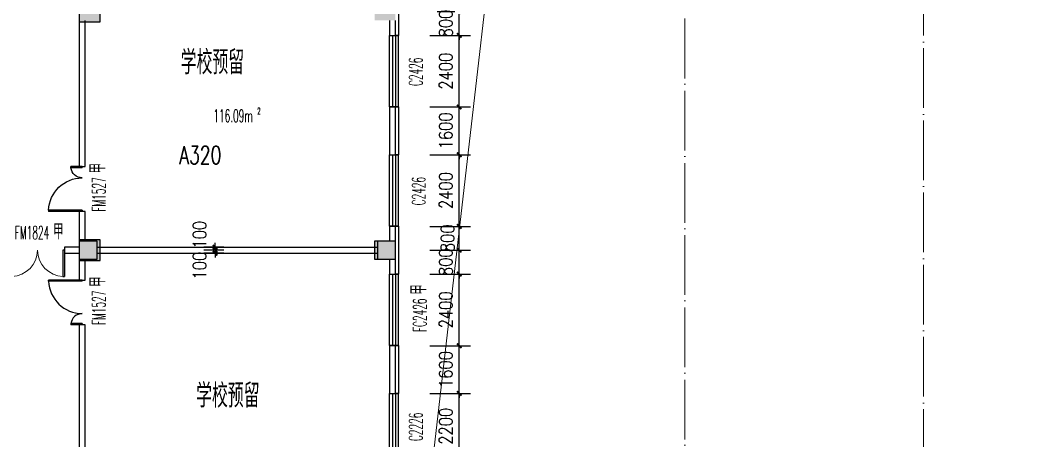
# Model space of a CAD drawing. Extents: x 1417642 to 3570900, y 124798 to 1191112.
# Drawn here: x 1455139 to 1489407, y 423415 to 437495 of the extents above; entities that cross this region are included whole.
import ezdxf

# ---------------------------------------------------------------- set-up
doc = ezdxf.new("R2010")
doc.units = 0
doc.header["$LTSCALE"] = 1000
doc.header["$MEASUREMENT"] = 0
doc.linetypes.add('DOTE', pattern=[2.42, 2, -0.2, 0.02, -0.2])
doc.layers.get('0').update_dxf_attribs({"linetype": 'CONTINUOUS'})
doc.layers.get('Defpoints').update_dxf_attribs({"linetype": 'CONTINUOUS'})
for name, color, linetype in [('colu', 2, 'CONTINUOUS'), ('COLUMN', 9, 'CONTINUOUS'), ('DOTE', 1, 'DOTE'), ('PUB_DIM', 3, 'CONTINUOUS'), ('PUB_HATCH', 8, 'CONTINUOUS'), ('PUB_TEXT', 40, 'CONTINUOUS'), ('SPACE', 7, 'CONTINUOUS'), ('STAIR', 2, 'CONTINUOUS'), ('SURFACE', 6, 'CONTINUOUS'), ('tiaozheng', 20, 'CONTINUOUS'), ('WALL', 4, 'CONTINUOUS'), ('WINDOW', 2, 'CONTINUOUS'), ('WINDOW_TEXT', 7, 'CONTINUOUS'), ('填充', 252, 'CONTINUOUS'), ('柱填充', 8, 'CONTINUOUS')]:
    doc.layers.add(name, color=color, linetype=linetype)
doc.styles.add('_TCH_SPACE', font='ROMANS', dxfattribs={"width": 0.7, "height": 5, "bigfont": 'Z'})
doc.styles.add('_TCH_WINDOW', font='ROMANS.shx', dxfattribs={"width": 0.7, "height": 400, "bigfont": 'Z.shx'})
doc.styles.add('DIM_FONT', font='SIMPLEX.shx', dxfattribs={"width": 0.8})
doc.styles.add('Z', font='ROMANS', dxfattribs={"width": 0.7, "bigfont": 'Z'})
doc.dimstyles.new('DIMN150', dxfattribs={"dimscale": 1.5, "dimtxt": 300, "dimasz": 100, "dimexe": 250, "dimexo": 300, "dimgap": 150, "dimtad": 1, "dimdec": 0, "dimzin": 0, "dimdsep": 46, "dimtxsty": 'DIM_FONT', "dimblk": 'ARCHTICK', "dimcen": 0.09, "dimdle": 1.5, "dimclrt": 7, "dimazin": 2, "dimtfac": 1, "dimtdec": 0, "dimtix": 1, "dimtmove": 2, "dimatfit": 3, "dimldrblk": 'ARCHTICK', "dimfxl": 1, "dimtolj": 1, "dimtzin": 0, "dimarcsym": 0})

# ---------------------------------------------------------------- blocks, each defined once
blk = doc.blocks.new('896')
at = {"layer": '柱填充'}
h = blk.add_hatch(color=256, dxfattribs=at)
h.paths.add_polyline_path([(1580873, 568265), (1580873, 568965), (1580273, 568965), (1580273, 568265)])
h.paths.add_polyline_path([(1572873, 568265), (1572873, 568965), (1572273, 568965), (1572273, 568265)])
h.paths.add_polyline_path([(1564873, 568265), (1564873, 568965), (1564273, 568965), (1564273, 568265)])
h.paths.add_polyline_path([(1556873, 568265), (1556873, 568965), (1556273, 568965), (1556273, 568265)])
h.paths.add_polyline_path([(1546873, 568265), (1546873, 568965), (1546273, 568965), (1546273, 568265)])
h.paths.add_polyline_path([(1536873, 568265), (1536873, 568965), (1536273, 568965), (1536273, 568265)])
h.paths.add_polyline_path([(1533273, 568265), (1533273, 568965), (1532673, 568965), (1532673, 568265)])
h.paths.add_polyline_path([(1523273, 568365), (1523273, 568965), (1522673, 568965), (1522673, 568365)])
h.paths.add_polyline_path([(1590123, 558965), (1589423, 558965), (1589423, 558365), (1590123, 558365)])
h.paths.add_polyline_path([(1580923, 558365), (1580923, 559065), (1580223, 559065), (1580223, 558365)])
h.paths.add_polyline_path([(1572923, 558365), (1572923, 559065), (1572223, 559065), (1572223, 558365)])
h.paths.add_polyline_path([(1564923, 558365), (1564923, 559065), (1564223, 559065), (1564223, 558365)])
h.paths.add_polyline_path([(1556923, 558365), (1556923, 559065), (1556223, 559065), (1556223, 558365)])
h.paths.add_polyline_path([(1546923, 558365), (1546923, 559065), (1546223, 559065), (1546223, 558365)])
h.paths.add_polyline_path([(1536873, 558365), (1536873, 558965), (1536273, 558965), (1536273, 558365)])
h.paths.add_polyline_path([(1533273, 558365), (1533273, 558965), (1532673, 558965), (1532673, 558365)])
h.paths.add_polyline_path([(1523372, 558965), (1522672, 558965), (1522672, 558365), (1523372, 558365)])
h.paths.add_polyline_path([(1590123, 554765), (1590123, 555365), (1589523, 555365), (1589523, 554765)])
h.paths.add_polyline_path([(1580873, 554765), (1580873, 555365), (1580273, 555365), (1580273, 554765)])
h.paths.add_polyline_path([(1572873, 554765), (1572873, 555365), (1572273, 555365), (1572273, 554765)])
h.paths.add_polyline_path([(1564873, 554765), (1564873, 555365), (1564273, 555365), (1564273, 554765)])
h.paths.add_polyline_path([(1556873, 554765), (1556873, 555365), (1556273, 555365), (1556273, 554765)])
h.paths.add_polyline_path([(1546873, 554765), (1546873, 555365), (1546273, 555365), (1546273, 554765)])
h.paths.add_polyline_path([(1536873, 554765), (1536873, 555365), (1536273, 555365), (1536273, 554765)])
h.paths.add_polyline_path([(1533273, 554765), (1533273, 555365), (1532673, 555365), (1532673, 554765)])
h.paths.add_polyline_path([(1523372, 555365), (1522672, 555365), (1522672, 554765), (1523372, 554765)])
h.paths.add_polyline_path([(1590123, 546765), (1590123, 547365), (1589523, 547365), (1589523, 546765)])
h.paths.add_polyline_path([(1580873, 546765), (1580873, 547365), (1580273, 547365), (1580273, 546765)])
h.paths.add_polyline_path([(1572873, 546765), (1572873, 547365), (1572273, 547365), (1572273, 546765)])
h.paths.add_polyline_path([(1564873, 546765), (1564873, 547365), (1564273, 547365), (1564273, 546765)])
h.paths.add_polyline_path([(1556873, 546765), (1556873, 547365), (1556273, 547365), (1556273, 546765)])
h.paths.add_polyline_path([(1546873, 546715), (1546873, 547415), (1546173, 547415), (1546173, 546715)])
h.paths.add_polyline_path([(1536973, 546715), (1536973, 547415), (1536273, 547415), (1536273, 546715)])
h.paths.add_polyline_path([(1533273, 546715), (1533273, 547415), (1532573, 547415), (1532573, 546715)])
h.paths.add_polyline_path([(1523372, 547365), (1522672, 547365), (1522672, 546765), (1523372, 546765)])
h.paths.add_polyline_path([(1546873, 539365), (1546173, 539365), (1546173, 538765), (1546873, 538765)])
h.paths.add_polyline_path([(1536973, 538715), (1536973, 539415), (1536273, 539415), (1536273, 538715)])
h.paths.add_polyline_path([(1533273, 538715), (1533273, 539415), (1532573, 539415), (1532573, 538715)])
h.paths.add_polyline_path([(1523372, 539365), (1522672, 539365), (1522672, 538765), (1523372, 538765)])
h.paths.add_polyline_path([(1546873, 531365), (1546173, 531365), (1546173, 530765), (1546873, 530765)])
h.paths.add_polyline_path([(1536973, 530715), (1536973, 531415), (1536273, 531415), (1536273, 530715)])
h.paths.add_polyline_path([(1533273, 530715), (1533273, 531415), (1532573, 531415), (1532573, 530715)])
h.paths.add_polyline_path([(1523372, 531365), (1522672, 531365), (1522672, 530765), (1523372, 530765)])
h.paths.add_polyline_path([(1546873, 523365), (1546173, 523365), (1546173, 522765), (1546873, 522765)])
h.paths.add_polyline_path([(1536973, 522715), (1536973, 523415), (1536273, 523415), (1536273, 522715)])
h.paths.add_polyline_path([(1533273, 522715), (1533273, 523415), (1532573, 523415), (1532573, 522715)])
h.paths.add_polyline_path([(1523372, 523365), (1522672, 523365), (1522672, 522765), (1523372, 522765)])
h.paths.add_polyline_path([(1546873, 515365), (1546173, 515365), (1546173, 514765), (1546873, 514765)])
h.paths.add_polyline_path([(1536973, 514715), (1536973, 515415), (1536273, 515415), (1536273, 514715)])
h.paths.add_polyline_path([(1533273, 514715), (1533273, 515415), (1532573, 515415), (1532573, 514715)])
h.paths.add_polyline_path([(1523372, 515365), (1522672, 515365), (1522672, 514765), (1523372, 514765)])
h.paths.add_polyline_path([(1546873, 507365), (1546173, 507365), (1546173, 506765), (1546873, 506765)])
h.paths.add_polyline_path([(1536973, 506715), (1536973, 507415), (1536273, 507415), (1536273, 506715)])
h.paths.add_polyline_path([(1533273, 506715), (1533273, 507415), (1532573, 507415), (1532573, 506715)])
h.paths.add_polyline_path([(1523372, 507365), (1522672, 507365), (1522672, 506765), (1523372, 506765)])
h.paths.add_polyline_path([(1546873, 499365), (1546173, 499365), (1546173, 498765), (1546873, 498765)])
h.paths.add_polyline_path([(1536973, 498715), (1536973, 499415), (1536273, 499415), (1536273, 498715)])
h.paths.add_polyline_path([(1533273, 498715), (1533273, 499415), (1532573, 499415), (1532573, 498715)])
h.paths.add_polyline_path([(1523372, 499365), (1522672, 499365), (1522672, 498765), (1523372, 498765)])
h.paths.add_polyline_path([(1546873, 490765), (1546873, 491365), (1546273, 491365), (1546273, 490765)])
h.paths.add_polyline_path([(1536873, 490765), (1536873, 491365), (1536273, 491365), (1536273, 490765)])
h.paths.add_polyline_path([(1533273, 490765), (1533273, 491365), (1532673, 491365), (1532673, 490765)])
h.paths.add_polyline_path([(1523273, 490765), (1523273, 491365), (1522673, 491365), (1522673, 490765)])
at = {"layer": 'colu'}
for points in [[(1536973, 514715), (1536973, 515415), (1536273, 515415), (1536273, 514715)], [(1536973, 506715), (1536973, 507415), (1536273, 507415), (1536273, 506715)], [(1546873, 507365), (1546173, 507365), (1546173, 506765), (1546873, 506765)]]:
    blk.add_lwpolyline(points, close=True, dxfattribs=at)
blk = doc.blocks.new('_ArchTick')
at = {"color": 0, "linetype": 'ByBlock', "const_width": 0.4}
blk.add_lwpolyline([(-0.5, -0.5), (0.5, 0.5)], dxfattribs=at)
blk = doc.blocks.new('*D1560')
at = {"layer": 'Defpoints', "color": 0}
for p in [(1461663, 429795), (1462410, 429795), (1462410, 429695)]:
    blk.add_point(p, dxfattribs=at)
at = {"layer": 'PUB_DIM', "color": 0, "lineweight": -2}
for p, q in [((1461960, 429795), (1461288, 429795)), ((1461663, 429795), (1461663, 429945)), ((1461663, 429695), (1461663, 429795)), ((1461960, 429695), (1461288, 429695)), ((1461663, 429695), (1461663, 429545))]:
    blk.add_line(p, q, dxfattribs=at)
at = {"layer": 'PUB_DIM', "color": 0, "lineweight": -2, "xscale": 150, "yscale": 150, "zscale": 150}
for p, rotation in [((1461663, 429795), 270), ((1461663, 429695), 90)]:
    blk.add_blockref('_ArchTick', p, dxfattribs=dict(at, rotation=rotation))
at = {"layer": 'PUB_DIM', "color": 7, "insert": (1461146, 429278), "char_height": 450, "attachment_point": 5, "rotation": 90, "style": 'DIM_FONT'}
blk.add_mtext('\\A1;100', dxfattribs=at)
blk = doc.blocks.new('*D1561')
at = {"layer": 'Defpoints', "color": 0}
for p in [(1461663, 429895), (1462410, 429895), (1462410, 429795)]:
    blk.add_point(p, dxfattribs=at)
at = {"layer": 'PUB_DIM', "color": 0, "lineweight": -2}
for p, q in [((1461960, 429895), (1461288, 429895)), ((1461960, 429795), (1461288, 429795)), ((1461663, 429895), (1461663, 430045)), ((1461663, 429795), (1461663, 429895)), ((1461663, 429795), (1461663, 429645))]:
    blk.add_line(p, q, dxfattribs=at)
at = {"layer": 'PUB_DIM', "color": 0, "lineweight": -2, "xscale": 150, "yscale": 150, "zscale": 150}
for p, rotation in [((1461663, 429895), 270), ((1461663, 429795), 90)]:
    blk.add_blockref('_ArchTick', p, dxfattribs=dict(at, rotation=rotation))
at = {"layer": 'PUB_DIM', "color": 7, "insert": (1461146, 430313), "char_height": 450, "attachment_point": 5, "rotation": 90, "style": 'DIM_FONT'}
blk.add_mtext('\\A1;100', dxfattribs=at)
blk = doc.blocks.new('*D1972')
at = {"layer": 'Defpoints', "color": 0}
for p in [(1468409, 424995), (1469849, 424995), (1468409, 422795)]:
    blk.add_point(p, dxfattribs=at)
at = {"layer": 'PUB_DIM', "color": 0, "lineweight": -2}
for p, q in [((1468859, 424995), (1470224, 424995)), ((1469849, 422793), (1469849, 424998)), ((1468859, 422795), (1470224, 422795))]:
    blk.add_line(p, q, dxfattribs=at)
at = {"layer": 'PUB_DIM', "color": 0, "lineweight": -2, "xscale": 150, "yscale": 150, "zscale": 150}
for p, rotation in [((1469849, 424995), 90), ((1469849, 422795), 270)]:
    blk.add_blockref('_ArchTick', p, dxfattribs=dict(at, rotation=rotation))
at = {"layer": 'PUB_DIM', "color": 7, "insert": (1469399, 423895), "char_height": 450, "attachment_point": 5, "rotation": 90, "style": 'DIM_FONT'}
blk.add_mtext('\\A1;2200', dxfattribs=at)
blk = doc.blocks.new('*D1973')
at = {"layer": 'Defpoints', "color": 0}
for p in [(1468409, 426595), (1469849, 426595), (1468409, 424995)]:
    blk.add_point(p, dxfattribs=at)
at = {"layer": 'PUB_DIM', "color": 0, "lineweight": -2}
for p, q in [((1469849, 426595), (1469849, 426745)), ((1468859, 426595), (1470224, 426595)), ((1469849, 424995), (1469849, 426595)), ((1468859, 424995), (1470224, 424995)), ((1469849, 424995), (1469849, 424845))]:
    blk.add_line(p, q, dxfattribs=at)
at = {"layer": 'PUB_DIM', "color": 0, "lineweight": -2, "xscale": 150, "yscale": 150, "zscale": 150}
for p, rotation in [((1469849, 426595), 270), ((1469849, 424995), 90)]:
    blk.add_blockref('_ArchTick', p, dxfattribs=dict(at, rotation=rotation))
at = {"layer": 'PUB_DIM', "color": 7, "insert": (1469399, 425795), "char_height": 450, "attachment_point": 5, "rotation": 90, "style": 'DIM_FONT'}
blk.add_mtext('\\A1;1600', dxfattribs=at)
blk = doc.blocks.new('*D1974')
at = {"layer": 'Defpoints', "color": 0}
for p in [(1468409, 428995), (1469849, 428995), (1468409, 426595)]:
    blk.add_point(p, dxfattribs=at)
at = {"layer": 'PUB_DIM', "color": 0, "lineweight": -2}
for p, q in [((1468859, 428995), (1470224, 428995)), ((1469849, 426593), (1469849, 428998)), ((1468859, 426595), (1470224, 426595))]:
    blk.add_line(p, q, dxfattribs=at)
at = {"layer": 'PUB_DIM', "color": 0, "lineweight": -2, "xscale": 150, "yscale": 150, "zscale": 150}
for p, rotation in [((1469849, 428995), 90), ((1469849, 426595), 270)]:
    blk.add_blockref('_ArchTick', p, dxfattribs=dict(at, rotation=rotation))
at = {"layer": 'PUB_DIM', "color": 7, "insert": (1469399, 427795), "char_height": 450, "attachment_point": 5, "rotation": 90, "style": 'DIM_FONT'}
blk.add_mtext('\\A1;2400', dxfattribs=at)
blk = doc.blocks.new('*D1975')
at = {"layer": 'Defpoints', "color": 0}
for p in [(1468409, 429795), (1469849, 429795), (1468409, 428995)]:
    blk.add_point(p, dxfattribs=at)
at = {"layer": 'PUB_DIM', "color": 0, "lineweight": -2}
for p, q in [((1468859, 429795), (1470224, 429795)), ((1469849, 429795), (1469849, 429945)), ((1469849, 428995), (1469849, 429795)), ((1468859, 428995), (1470224, 428995)), ((1469849, 428995), (1469849, 428845))]:
    blk.add_line(p, q, dxfattribs=at)
at = {"layer": 'PUB_DIM', "color": 0, "lineweight": -2, "xscale": 150, "yscale": 150, "zscale": 150}
for p, rotation in [((1469849, 429795), 270), ((1469849, 428995), 90)]:
    blk.add_blockref('_ArchTick', p, dxfattribs=dict(at, rotation=rotation))
at = {"layer": 'PUB_DIM', "color": 7, "insert": (1469399, 429395), "char_height": 450, "attachment_point": 5, "rotation": 90, "style": 'DIM_FONT'}
blk.add_mtext('\\A1;800', dxfattribs=at)
blk = doc.blocks.new('*D1976')
at = {"layer": 'Defpoints', "color": 0}
for p in [(1468409, 430595), (1469849, 430595), (1468409, 429795)]:
    blk.add_point(p, dxfattribs=at)
at = {"layer": 'PUB_DIM', "color": 0, "lineweight": -2}
for p, q in [((1468859, 430595), (1470224, 430595)), ((1469849, 429793), (1469849, 430598)), ((1468859, 429795), (1470224, 429795))]:
    blk.add_line(p, q, dxfattribs=at)
at = {"layer": 'PUB_DIM', "color": 0, "lineweight": -2, "xscale": 150, "yscale": 150, "zscale": 150}
for p, rotation in [((1469849, 430595), 90), ((1469849, 429795), 270)]:
    blk.add_blockref('_ArchTick', p, dxfattribs=dict(at, rotation=rotation))
at = {"layer": 'PUB_DIM', "color": 7, "insert": (1469460, 430195), "char_height": 450, "attachment_point": 5, "rotation": 90, "style": 'DIM_FONT'}
blk.add_mtext('\\A1;800', dxfattribs=at)
blk = doc.blocks.new('*D1977')
at = {"layer": 'Defpoints', "color": 0}
for p in [(1468409, 432995), (1469849, 432995), (1468409, 430595)]:
    blk.add_point(p, dxfattribs=at)
at = {"layer": 'PUB_DIM', "color": 0, "lineweight": -2}
for p, q in [((1468859, 432995), (1470224, 432995)), ((1469849, 430593), (1469849, 432998)), ((1468859, 430595), (1470224, 430595))]:
    blk.add_line(p, q, dxfattribs=at)
at = {"layer": 'PUB_DIM', "color": 0, "lineweight": -2, "xscale": 150, "yscale": 150, "zscale": 150}
for p, rotation in [((1469849, 432995), 90), ((1469849, 430595), 270)]:
    blk.add_blockref('_ArchTick', p, dxfattribs=dict(at, rotation=rotation))
at = {"layer": 'PUB_DIM', "color": 7, "insert": (1469399, 431795), "char_height": 450, "attachment_point": 5, "rotation": 90, "style": 'DIM_FONT'}
blk.add_mtext('\\A1;2400', dxfattribs=at)
blk = doc.blocks.new('*D1978')
at = {"layer": 'Defpoints', "color": 0}
for p in [(1468409, 434595), (1469849, 434595), (1468409, 432995)]:
    blk.add_point(p, dxfattribs=at)
at = {"layer": 'PUB_DIM', "color": 0, "lineweight": -2}
for p, q in [((1468859, 434595), (1470224, 434595)), ((1469849, 434595), (1469849, 434745)), ((1469849, 432995), (1469849, 434595)), ((1468859, 432995), (1470224, 432995)), ((1469849, 432995), (1469849, 432845))]:
    blk.add_line(p, q, dxfattribs=at)
at = {"layer": 'PUB_DIM', "color": 0, "lineweight": -2, "xscale": 150, "yscale": 150, "zscale": 150}
for p, rotation in [((1469849, 434595), 270), ((1469849, 432995), 90)]:
    blk.add_blockref('_ArchTick', p, dxfattribs=dict(at, rotation=rotation))
at = {"layer": 'PUB_DIM', "color": 7, "insert": (1469399, 433795), "char_height": 450, "attachment_point": 5, "rotation": 90, "style": 'DIM_FONT'}
blk.add_mtext('\\A1;1600', dxfattribs=at)
blk = doc.blocks.new('*D1979')
at = {"layer": 'Defpoints', "color": 0}
for p in [(1468409, 436995), (1469849, 436995), (1468409, 434595)]:
    blk.add_point(p, dxfattribs=at)
at = {"layer": 'PUB_DIM', "color": 0, "lineweight": -2}
for p, q in [((1468859, 436995), (1470224, 436995)), ((1469849, 434593), (1469849, 436998)), ((1468859, 434595), (1470224, 434595))]:
    blk.add_line(p, q, dxfattribs=at)
at = {"layer": 'PUB_DIM', "color": 0, "lineweight": -2, "xscale": 150, "yscale": 150, "zscale": 150}
for p, rotation in [((1469849, 436995), 90), ((1469849, 434595), 270)]:
    blk.add_blockref('_ArchTick', p, dxfattribs=dict(at, rotation=rotation))
at = {"layer": 'PUB_DIM', "color": 7, "insert": (1469399, 435795), "char_height": 450, "attachment_point": 5, "rotation": 90, "style": 'DIM_FONT'}
blk.add_mtext('\\A1;2400', dxfattribs=at)
blk = doc.blocks.new('*D1980')
at = {"layer": 'Defpoints', "color": 0}
for p in [(1468409, 437795), (1469849, 437795), (1468409, 436995)]:
    blk.add_point(p, dxfattribs=at)
at = {"layer": 'PUB_DIM', "color": 0, "lineweight": -2}
for p, q in [((1468859, 437795), (1470224, 437795)), ((1469849, 437795), (1469849, 437945)), ((1469849, 436995), (1469849, 437795)), ((1468859, 436995), (1470224, 436995)), ((1469849, 436995), (1469849, 436845))]:
    blk.add_line(p, q, dxfattribs=at)
at = {"layer": 'PUB_DIM', "color": 0, "lineweight": -2, "xscale": 150, "yscale": 150, "zscale": 150}
for p, rotation in [((1469849, 437795), 270), ((1469849, 436995), 90)]:
    blk.add_blockref('_ArchTick', p, dxfattribs=dict(at, rotation=rotation))
at = {"layer": 'PUB_DIM', "color": 7, "insert": (1469399, 437395), "char_height": 450, "attachment_point": 5, "rotation": 90, "style": 'DIM_FONT'}
blk.add_mtext('\\A1;800', dxfattribs=at)
blk = doc.blocks.new('_FZH')
blk.add_lwpolyline([(-0.5, -0.5), (0.5, -0.5), (0.5, 0.5), (-0.5, 0.5)], close=True)
at = {"layer": 'PUB_HATCH'}
blk.add_solid([(-0.5, -0.5), (0.5, -0.5), (-0.5, 0.5), (0.5, 0.5)], dxfattribs=at)
blk = doc.blocks.new('$TCHSYS$WIN2D')
for p, q in [((-0.5, 0.5), (0.5, 0.5)), ((-0.5, 0.5), (-0.5, -0.5)), ((0.5, 0.5), (0.5, -0.5)), ((0.5, 0.167), (-0.5, 0.167)), ((0.5, -0.167), (-0.5, -0.167)), ((-0.5, -0.5), (0.5, -0.5))]:
    blk.add_line(p, q)
blk = doc.blocks.new('$DorLib2D$00000225')
at = {"color": 0}
for p, q in [((0.475, -0.001), (0.475, 0.752)), ((0.475, 0.752), (0.5, 0.752)), ((0.5, -0.001), (0.5, 0.752)), ((-0.5, 0), (-0.5, 0.252)), ((-0.475, 0.252), (-0.5, 0.252)), ((-0.475, 0), (-0.475, 0.252)), ((-0.475, 0), (-0.5, 0)), ((0.475, -0.001), (0.5, -0.001))]:
    blk.add_line(p, q, dxfattribs=at)
for centre, radius, start, end in [((0.505, -0.002), 0.755, 92.2493, 179.7238), ((-0.501, 0.003), 0.251, 359.7899, 84.0974)]:
    blk.add_arc(centre, radius, start, end, dxfattribs=at)
blk = doc.blocks.new('$DorLib2D$00000002')
for p, q in [((-0.5, 0), (-0.5, 0.4875)), ((-0.475, 0.4875), (-0.5, 0.4875)), ((-0.475, 0), (-0.475, 0.4875)), ((0.475, 0), (0.475, 0.4875)), ((0.475, 0.4875), (0.5, 0.4875)), ((0.5, 0), (0.5, 0.4875)), ((-0.5, 0), (-0.475, 0)), ((0.5, 0), (0.475, 0))]:
    blk.add_line(p, q)
at = {"lineweight": 13}
for centre, start, end in [((-0.4875, 0), 0, 88.53072), ((0.4875, 0), 91.46928, 180)]:
    blk.add_arc(centre, 0.4875, start, end, dxfattribs=at)

msp = doc.modelspace()

# ---------------------------------------------------------------- linework, layer by layer
at = {"layer": 'DOTE', "lineweight": 0}
msp.add_line((1485410.3, 412787.5), (1485410.3, 496674.8), dxfattribs=at)
msp.add_line((1485410.3, 412787.5), (1485410.3, 496674.8), dxfattribs=at)
msp.add_lwpolyline([(1477410.3, 495635.3), (1477410.3, 385594.9)], dxfattribs=at)
at = {"layer": 'STAIR', "lineweight": 0}
msp.add_lwpolyline([(1467810.8, 412795.5), (1473366, 460995.5), (1511010.3, 469395.5)], dxfattribs=at)
at = {"layer": 'SURFACE'}
for p, q in [((1467810.3, 437795.5), (1467810.3, 436995.5)), ((1467810.3, 436995.5), (1467710.3, 436995.5)), ((1467810.3, 434595.5), (1467710.3, 434595.5)), ((1467810.3, 434595.5), (1467810.3, 432995.5)), ((1467810.3, 432995.5), (1467710.3, 432995.5)), ((1467810.3, 430595.5), (1467710.3, 430595.5)), ((1467810.3, 430595.5), (1467810.3, 429795.5)), ((1467810.3, 429795.5), (1467810.3, 428995.5)), ((1467810.3, 428995.5), (1467710.3, 428995.5)), ((1467810.3, 426595.5), (1467710.3, 426595.5)), ((1467810.3, 426595.5), (1467810.3, 424995.5)), ((1467810.3, 424995.5), (1467710.3, 424995.5))]:
    msp.add_line(p, q, dxfattribs=at)
at = {"layer": 'WALL'}
for p, q in [((1457110.3, 437495.5), (1457110.3, 432595.5)), ((1457310.3, 432595.5), (1457310.3, 437495.5)), ((1467510.3, 437495.5), (1467510.3, 436995.5)), ((1467710.3, 436995.5), (1467710.3, 437495.5)), ((1467510.3, 436995.5), (1467710.3, 436995.5)), ((1467510.3, 434595.5), (1467510.3, 432995.5)), ((1467710.3, 434595.5), (1467510.3, 434595.5)), ((1467710.3, 432995.5), (1467710.3, 434595.5)), ((1467510.3, 432995.5), (1467710.3, 432995.5)), ((1457110.3, 432595.5), (1457310.3, 432595.5)), ((1457310.3, 431095.5), (1457110.3, 431095.5)), ((1457110.3, 431095.5), (1457110.3, 430095.5)), ((1457310.3, 430095.5), (1457310.3, 431095.5)), ((1467710.3, 430595.5), (1467510.3, 430595.5)), ((1467510.3, 430595.5), (1467510.3, 430095.5)), ((1467710.3, 430095.5), (1467710.3, 430595.5)), ((1457110.3, 429895.5), (1456610.3, 429895.5)), ((1456610.3, 429895.5), (1456610.3, 429695.5)), ((1457710.3, 429895.5), (1467110.3, 429895.5)), ((1456610.3, 429695.5), (1457110.3, 429695.5)), ((1457110.3, 429495.5), (1457110.3, 428795.5)), ((1457310.3, 428795.5), (1457310.3, 429495.5)), ((1457710.3, 429695.5), (1467110.3, 429695.5)), ((1467510.3, 429495.5), (1467510.3, 428995.5)), ((1467710.3, 428995.5), (1467710.3, 429495.5)), ((1457110.3, 428795.5), (1457310.3, 428795.5)), ((1467510.3, 428995.5), (1467710.3, 428995.5)), ((1457310.3, 427295.5), (1457110.3, 427295.5)), ((1457110.3, 427295.5), (1457110.3, 422895.5)), ((1457310.3, 422995.5), (1457310.3, 427295.5)), ((1467510.3, 426595.5), (1467510.3, 424995.5)), ((1467710.3, 426595.5), (1467510.3, 426595.5)), ((1467710.3, 424995.5), (1467710.3, 426595.5)), ((1467510.3, 424995.5), (1467710.3, 424995.5))]:
    msp.add_line(p, q, dxfattribs=at)

# ---------------------------------------------------------------- block references
at = {"layer": 'COLUMN', "lineweight": 0, "xscale": 600, "yscale": 600, "zscale": 600}
for p in [(1457410.3, 429795.5), (1467410.3, 429795.5)]:
    msp.add_blockref('_FZH', p, dxfattribs=at)
at = {"layer": 'tiaozheng'}
msp.add_blockref('896', (-79162.5, -77269.7), dxfattribs=at)
at = {"layer": 'WINDOW', "color": 2}
ref = msp.add_blockref('$TCHSYS$WIN2D', (1467660.3, 435795.5), dxfattribs=dict(at, xscale=-2400, yscale=-300, zscale=-2400, rotation=270))
ref.add_attrib('A', 'C2426', (1468613.2, 435296.7), dxfattribs={"layer": 'WINDOW_TEXT', "color": 2, "height": 446.25, "rotation": 90, "style": '_TCH_WINDOW', "width": 0.494118})
ref = msp.add_blockref('$TCHSYS$WIN2D', (1467660.3, 431795.5), dxfattribs=dict(at, xscale=-2400, yscale=-300, zscale=-2400, rotation=270))
ref.add_attrib('A', 'C2426', (1468713.2, 431296.7), dxfattribs={"layer": 'WINDOW_TEXT', "color": 2, "height": 446.25, "rotation": 90, "style": '_TCH_WINDOW', "width": 0.494118})
at = {"layer": 'WINDOW', "lineweight": 0}
for name, p, xscale, yscale, zscale, rotation in [('$DorLib2D$00000225', (1457210.3, 431845.5), -1500, 1500, -1500, 90), ('$DorLib2D$00000002', (1455710.3, 429795.5), -1800, 1800, -1800, 180), ('$DorLib2D$00000225', (1457210.3, 428045.5), 1500, 1500, 1500, 90)]:
    msp.add_blockref(name, p, dxfattribs=dict(at, xscale=xscale, yscale=yscale, zscale=zscale, rotation=rotation))
at = {"layer": 'WINDOW', "color": 2, "xscale": -2400, "yscale": -300, "zscale": -2400, "rotation": 270}
msp.add_blockref('$TCHSYS$WIN2D', (1467660.3, 427795.5), dxfattribs=at)
at = {"layer": 'WINDOW', "color": 2}
ref = msp.add_blockref('$TCHSYS$WIN2D', (1467660.3, 423895.5), dxfattribs=dict(at, xscale=-2200, yscale=-300, zscale=-2200, rotation=270))
ref.add_attrib('A', 'C2226', (1468613.2, 423396.7), dxfattribs={"layer": 'WINDOW_TEXT', "color": 2, "height": 446.25, "rotation": 90, "style": '_TCH_WINDOW', "width": 0.494118})

# ---------------------------------------------------------------- texts
at = {"layer": 'PUB_TEXT', "color": 1, "lineweight": 60, "style": 'Z', "width": 0.7}
msp.add_text('A320', height=600, dxfattribs=at).set_placement((1460469.2, 432683.4))
at = {"layer": 'SPACE', "style": '_TCH_SPACE', "width": 0.525}
for s, height, p in [('2', 210, (1463077.5, 434352.3)), ('116.09m', 420, (1461607.5, 434089.8))]:
    msp.add_text(s, height=height, dxfattribs=at).set_placement(p)
at = {"layer": 'WINDOW_TEXT', "style": '_TCH_WINDOW'}
for s, height, width, p in [('甲', 525, 0.7, (1457985.3, 432367.3)), ('FM1527', 446.25, 0.494118, (1457985.3, 431086.3)), ('甲', 525, 0.7, (1457985.3, 428567.3)), ('FM1527', 446.25, 0.494118, (1457985.3, 427286.3))]:
    msp.add_text(s, height=height, rotation=90, dxfattribs=dict(at, width=width)).set_placement(p)
for s, height, width, p in [('FM1824', 446.25, 0.494118, (1454951.1, 430159.9)), ('甲', 525, 0.7, (1456232.1, 430159.9))]:
    msp.add_text(s, height=height, dxfattribs=dict(at, width=width)).set_placement(p)
at = {"layer": 'WINDOW_TEXT', "color": 2, "style": '_TCH_WINDOW'}
for s, height, width, p in [('甲', 525, 0.7, (1468752.6, 428301.6)), ('FC2426', 446.25, 0.494118, (1468752.6, 427052.1))]:
    msp.add_text(s, height=height, rotation=90, dxfattribs=dict(at, width=width)).set_placement(p)
at = {"layer": '填充', "char_height": 800, "width": 8372.358, "attachment_point": 1, "style": '_TCH_WINDOW'}
for insert in [(1460511.1, 436491), (1461029, 425320.8)]:
    msp.add_mtext('{\\C3;学校预留}', dxfattribs=dict(at, insert=insert))

# ---------------------------------------------------------------- dimensions: what is measured, and where the dimension line sits
at = {"layer": 'PUB_DIM'}
for p1, p2, picture, middle in [((1468409.1, 436995.5), (1468409.1, 437795.5), '*D1980', (1469399.1, 437395.5)), ((1468409.1, 434595.5), (1468409.1, 436995.5), '*D1979', (1469399.1, 435795.5)), ((1468409.1, 432995.5), (1468409.1, 434595.5), '*D1978', (1469399.1, 433795.5)), ((1468409.1, 430595.5), (1468409.1, 432995.5), '*D1977', (1469399.1, 431795.5)), ((1468409.1, 428995.5), (1468409.1, 429795.5), '*D1975', (1469399.1, 429395.5)), ((1468409.1, 426595.5), (1468409.1, 428995.5), '*D1974', (1469399.1, 427795.5)), ((1468409.1, 424995.5), (1468409.1, 426595.5), '*D1973', (1469399.1, 425795.5)), ((1468409.1, 422795.5), (1468409.1, 424995.5), '*D1972', (1469399.1, 423895.5))]:
    dim = msp.add_aligned_dim(p1=p1, p2=p2, distance=-1440, dimstyle='DIMN150', dxfattribs=at)
    dim.commit()
    dim.dimension.update_dxf_attribs({"geometry": picture, "text_midpoint": middle})
for base, p1, p2, picture, middle in [((1461663.1, 429895.5), (1462410.3, 429795.5), (1462410.3, 429895.5), '*D1561', (1461145.6, 430313.2)), ((1469849.1, 430595.5), (1468409.1, 429795.5), (1468409.1, 430595.5), '*D1976', (1469460, 430195.5)), ((1461663.1, 429795.5), (1462410.3, 429695.5), (1462410.3, 429795.5), '*D1560', (1461145.6, 429277.7))]:
    dim = msp.add_linear_dim(base=base, p1=p1, p2=p2, angle=90, dimstyle='DIMN150', dxfattribs=at)
    dim.commit()
    dim.dimension.update_dxf_attribs({"geometry": picture, "text_midpoint": middle, "dimtype": 129})

doc.saveas('drawing.dxf')
